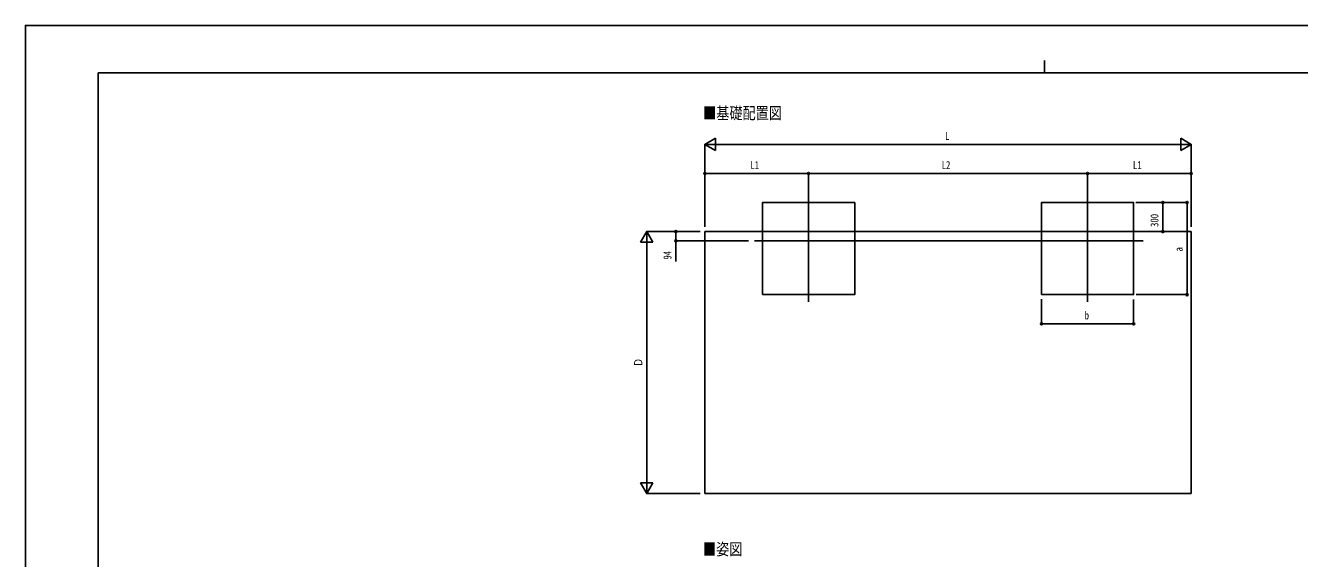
# Model space of a CAD drawing. Units: millimetres, scale not verified. Extents: x -10512 to 10512, y -7425 to 7425.
# Drawn here: x -10512 to 2614, y 1928 to 7425 of the extents above; entities that cross this region are included whole.
import ezdxf
from ezdxf.enums import TextEntityAlignment as Align

# ---------------------------------------------------------------- set-up
doc = ezdxf.new("R2010")
doc.units = ezdxf.units.MM
doc.header["$LTSCALE"] = 30
for name, color, linetype in [('0-2_USER1', 3, 'Continuous'), ('0-3_YKK_12', 2, 'Continuous'), ('0-4_YKK_A1', 4, 'Continuous'), ('0-5_YKK_D', 6, 'Continuous'), ('0-6_YKK_ZWAK', 7, 'Continuous')]:
    doc.layers.add(name, color=color, linetype=linetype)
doc.styles.add('ＭＳ ゴシック', font='')
doc.styles.get('ＭＳ ゴシック').set_extended_font_data('MS Gothic')

msp = doc.modelspace()

# ---------------------------------------------------------------- linework, layer by layer
at = {"layer": '0-3_YKK_12'}
for p, q in [((-2444.42, 5680.4), (-2444.42, 4573.75)), ((429.58, 5680.4), (429.58, 4573.75)), ((-3003.09, 5205.14), (1003.83, 5205.14))]:
    msp.add_line(p, q, dxfattribs=at)
at = {"layer": '0-4_YKK_A1'}
for p, q in [((-3512.42, 5299.14), (1497.58, 5299.14)), ((-3512.42, 5299.14), (-3512.42, 2599.14)), ((1497.58, 5299.14), (1497.58, 2599.14)), ((1497.58, 2599.14), (-3512.42, 2599.14))]:
    msp.add_line(p, q, dxfattribs=at)
for points in [[(-2919.22, 4649.14), (-1969.22, 4649.14), (-1969.22, 5599.14), (-2919.22, 5599.14)], [(-45.22, 4649.14), (904.78, 4649.14), (904.78, 5599.14), (-45.22, 5599.14)]]:
    msp.add_lwpolyline(points, close=True, dxfattribs=at)
at = {"layer": '0-5_YKK_D'}
for p, q in [((-3512.42, 6199.14), (-3404.16, 6261.64)), ((-3512.42, 5349.14), (-3512.42, 6200.14)), ((-3512.42, 6199.14), (-3404.16, 6136.64)), ((-3512.42, 6199.14), (-3295.91, 6199.14)), ((-3404.16, 6136.64), (-3404.16, 6261.64)), ((-3387.42, 6199.14), (1372.58, 6199.14)), ((1497.58, 6199.14), (1281.08, 6199.14)), ((1497.58, 6199.14), (1389.33, 6261.64)), ((1389.33, 6261.64), (1389.33, 6136.64)), ((1497.58, 6199.14), (1389.33, 6136.64)), ((1497.58, 5349.14), (1497.58, 6200.14)), ((-3512.42, 5350.14), (-3512.42, 5900.14)), ((-2444.42, 5899.14), (-3512.42, 5899.14)), ((-2444.42, 5681.4), (-2444.42, 5900.14)), ((-2444.42, 5681.4), (-2444.42, 5900.14)), ((-2444.42, 5899.14), (429.58, 5899.14)), ((429.58, 5681.4), (429.58, 5900.14)), ((429.58, 5681.4), (429.58, 5900.14)), ((429.58, 5899.14), (1497.58, 5899.14)), ((1497.58, 5349.14), (1497.58, 5900.14)), ((925.51, 5599.14), (1455.78, 5599.14)), ((925.51, 5599.14), (1205.78, 5599.14)), ((1204.78, 5299.14), (1204.78, 5599.14)), ((1454.78, 4649.14), (1454.78, 5599.14)), ((-4112.42, 5299.14), (-4174.92, 5190.89)), ((-3562.42, 5299.14), (-4113.42, 5299.14)), ((-4112.42, 5299.14), (-4049.92, 5190.89)), ((-4112.42, 5299.14), (-4112.42, 5082.63)), ((-3562.42, 5299.14), (-3813.42, 5299.14)), ((1018.4, 5299.14), (1205.78, 5299.14)), ((-4174.92, 5190.89), (-4049.92, 5190.89)), ((-4112.42, 2724.14), (-4112.42, 5174.14)), ((-3061.72, 5205.14), (-3813.42, 5205.14)), ((-45.22, 4602.05), (-45.22, 4348.14)), ((904.78, 4600.12), (904.78, 4348.14)), ((930.6, 4649.14), (1455.78, 4649.14)), ((-45.22, 4349.14), (904.78, 4349.14)), ((-4112.42, 2599.14), (-4112.42, 2815.65)), ((-4112.42, 2599.14), (-4174.92, 2707.39)), ((-4049.92, 2707.39), (-4174.92, 2707.39)), ((-4112.42, 2599.14), (-4049.92, 2707.39)), ((-3562.42, 2599.14), (-4113.42, 2599.14))]:
    msp.add_line(p, q, dxfattribs=at)
msp.add_lwpolyline([(-3812.42, 5299.14), (-3812.42, 5205.14), (-3812.42, 4990.64)], dxfattribs=at)
for centre in [(-3512.42, 5899.14), (-2444.42, 5899.14), (-2444.42, 5899.14), (429.58, 5899.14), (429.58, 5899.14), (1497.58, 5899.14), (1204.78, 5599.14), (1454.78, 5599.14), (-3812.42, 5299.14), (1204.78, 5299.14), (-3812.42, 5205.14), (1454.78, 4649.14), (-45.22, 4349.14), (904.78, 4349.14)]:
    msp.add_circle(centre, 10.62, dxfattribs=at)
at = {"layer": '0-6_YKK_ZWAK'}
for p, q in [((-12.45, 7062.5), (-12.45, 6937.5)), ((9737.55, 6937.5), (-9762.45, 6937.5)), ((-9762.45, -6312.5), (-9762.45, 6937.5))]:
    msp.add_line(p, q, dxfattribs=at)
msp.add_lwpolyline([(-10512.5, -7425), (10512.5, -7425), (10512.5, 7425), (-10512.5, 7425)], close=True, dxfattribs=at)

# ---------------------------------------------------------------- texts
at = {"layer": '0-2_USER1', "style": 'ＭＳ ゴシック', "width": 0.8}
for s, p in [('■基礎配置図', (-3530.42, 6422.53)), ('■姿図', (-3531.92, 1925.63))]:
    msp.add_text(s, height=123.8, dxfattribs=at).set_placement(p, align=Align.BOTTOM_LEFT)
at = {"layer": '0-5_YKK_D', "style": 'ＭＳ ゴシック', "width": 0.8}
for s, p in [('L', (-1037.42, 6219.14)), ('L1', (-3044.42, 5919.14)), ('L2', (-1073.42, 5919.14)), ('L1', (897.58, 5919.14)), ('b', (399.78, 4369.14))]:
    msp.add_text(s, height=82.48, dxfattribs=at).set_placement(p, align=Align.BOTTOM_LEFT)
for s, p in [('300', (1184.78, 5347.14)), ('a', (1434.78, 5094.14)), ('94', (-3832.42, 5010.64)), ('Ｄ', (-4132.42, 3904.14))]:
    msp.add_text(s, height=82.48, rotation=90, dxfattribs=at).set_placement(p, align=Align.BOTTOM_LEFT)

doc.saveas('drawing.dxf')
